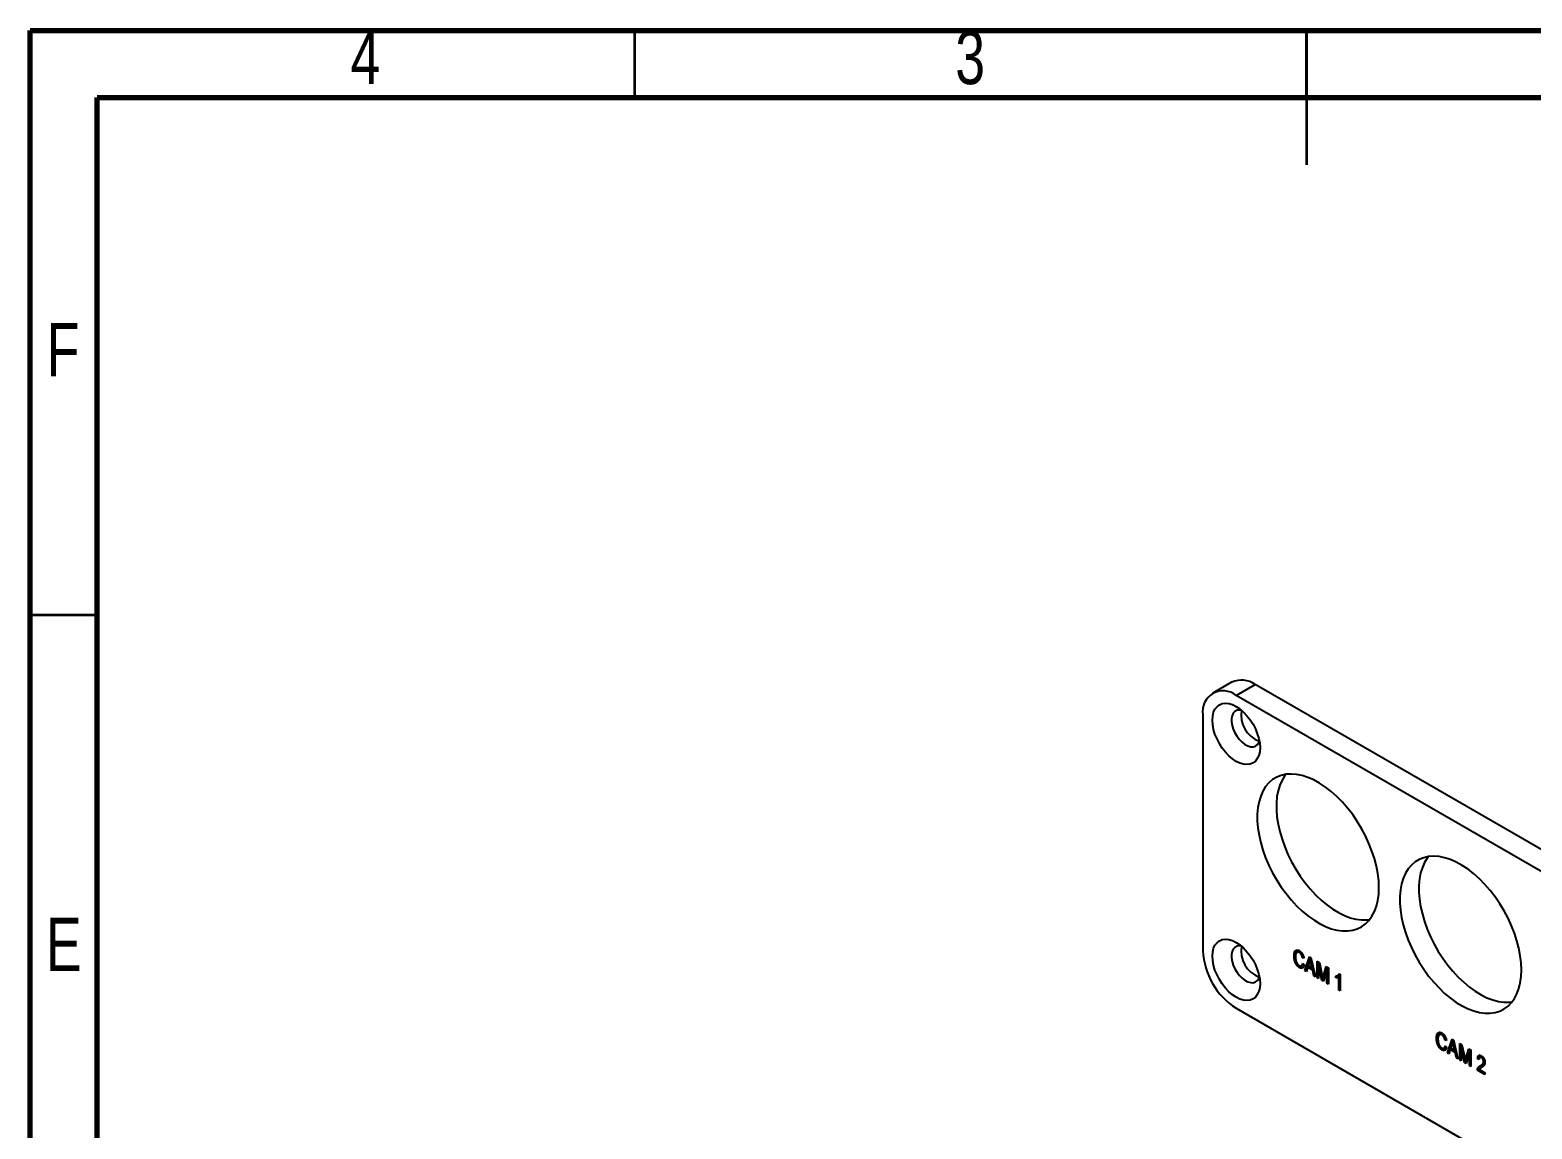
# Model space of a CAD drawing. Header units: millimetres. Extents: x 15 to 205, y 5 to 292.
# Drawn here: x 15 to 126.8, y 210.3 to 292 of the extents above; entities that cross this region are included whole.
import ezdxf

# ---------------------------------------------------------------- set-up
doc = ezdxf.new("R2010")
doc.units = ezdxf.units.MM
doc.styles.add('SLDTEXTSTYLE0', font='TXT', dxfattribs={"width": 0.75})

msp = doc.modelspace()

# ---------------------------------------------------------------- linework, layer by layer
at = {"color": 7, "linetype": 'Continuous', "lineweight": 70}
for p, q in [((15, 5), (15, 292)), ((15, 292), (205, 292)), ((20, 10), (20, 287)), ((20, 287), (200, 287))]:
    msp.add_line(p, q, dxfattribs=at)
at = {"color": 7, "linetype": 'Continuous', "lineweight": 35}
for p, q in [((60, 287), (60, 292)), ((110, 292), (110, 282)), ((110, 287), (110, 292)), ((20, 248.5), (15, 248.5))]:
    msp.add_line(p, q, dxfattribs=at)
at = {"color": 7, "linetype": 'Continuous', "lineweight": 25}
for p, q in [((104.42, 243.5), (103.01, 242.69)), ((104.76, 242.51), (106.17, 243.33)), ((159.49, 212.55), (106.17, 243.33)), ((158.08, 211.73), (104.76, 242.51)), ((102.28, 241.08), (102.28, 223.53)), ((109.13, 223.18), (109.06, 223.14)), ((109.35, 223.45), (109.27, 223.4)), ((109.53, 223.42), (109.46, 223.38)), ((109.61, 222.39), (109.7, 222.44)), ((109.76, 223.03), (109.69, 222.99)), ((109.8, 222.96), (109.69, 222.99)), ((109.7, 222.57), (109.81, 222.48)), ((109.87, 222.05), (110.21, 223.07)), ((109.94, 222.09), (110.26, 223.05)), ((110.21, 222.71), (110.11, 222.41)), ((110.21, 223.07), (110.32, 223.01)), ((110.33, 222.96), (110.26, 222.92)), ((110.32, 223.01), (110.66, 221.59)), ((110.39, 222.67), (110.32, 222.63)), ((110.41, 222.24), (110.32, 222.63)), ((110.48, 222.28), (110.39, 222.67)), ((110.78, 222.75), (110.95, 222.65)), ((110.78, 221.52), (110.78, 222.75)), ((110.85, 221.56), (110.85, 222.7)), ((110.96, 222.57), (110.89, 222.53)), ((111.14, 221.31), (110.89, 222.53)), ((110.89, 222.53), (110.89, 221.46)), ((110.95, 222.65), (111.16, 221.66)), ((111.21, 221.35), (110.96, 222.57)), ((109.52, 222.31), (109.45, 222.27)), ((109.94, 222.09), (109.87, 222.05)), ((109.98, 221.98), (109.87, 222.05)), ((110.01, 222.05), (109.94, 222.09)), ((110.08, 222.29), (109.98, 221.98)), ((110.15, 222.33), (110.08, 222.29)), ((110.45, 222.08), (110.08, 222.29)), ((110.11, 222.41), (110.41, 222.24)), ((110.52, 222.12), (110.15, 222.33)), ((110.48, 222.28), (110.41, 222.24)), ((110.52, 222.12), (110.45, 222.08)), ((110.54, 221.66), (110.45, 222.08)), ((110.61, 221.7), (110.52, 222.12)), ((110.61, 221.7), (110.54, 221.66)), ((110.66, 221.59), (110.54, 221.66)), ((110.63, 221.69), (110.61, 221.7)), ((110.85, 221.56), (110.78, 221.52)), ((110.89, 221.46), (110.78, 221.52)), ((110.89, 221.54), (110.85, 221.56)), ((111.21, 221.35), (111.14, 221.31)), ((111.25, 221.25), (111.14, 221.31)), ((111.16, 221.66), (111.2, 221.45)), ((111.27, 221.5), (111.2, 221.45)), ((111.28, 221.32), (111.21, 221.35)), ((111.25, 221.62), (111.46, 222.35)), ((111.51, 222.11), (111.25, 221.25)), ((111.32, 221.66), (111.25, 221.62)), ((111.32, 221.66), (111.51, 222.32)), ((111.46, 222.35), (111.62, 222.26)), ((111.58, 222.15), (111.51, 222.11)), ((111.51, 221.1), (111.51, 222.11)), ((111.58, 221.14), (111.58, 222.15)), ((111.62, 222.26), (111.62, 221.04)), ((112.17, 221.5), (112.17, 221.64)), ((112.24, 221.54), (112.17, 221.5)), ((112.24, 221.54), (112.24, 221.68)), ((112.3, 221.68), (112.39, 221.73)), ((112.46, 221.6), (112.39, 221.56)), ((112.39, 220.59), (112.39, 221.56)), ((112.43, 221.81), (112.5, 221.77)), ((112.46, 220.63), (112.46, 221.6)), ((112.5, 221.77), (112.5, 220.53)), ((111.58, 221.14), (111.51, 221.1)), ((111.62, 221.04), (111.51, 221.1)), ((111.62, 221.12), (111.58, 221.14)), ((112.46, 220.63), (112.39, 220.59)), ((112.5, 220.53), (112.39, 220.59)), ((112.5, 220.61), (112.46, 220.63)), ((104.76, 219.24), (158.08, 188.46)), ((119.73, 217.05), (119.66, 217.01)), ((119.96, 217.33), (119.87, 217.28)), ((120.14, 217.3), (120.06, 217.26)), ((120.37, 216.91), (120.3, 216.87)), ((120.41, 216.84), (120.3, 216.87)), ((120.48, 215.92), (120.82, 216.95)), ((120.55, 215.96), (120.86, 216.92)), ((120.82, 216.95), (120.92, 216.89)), ((120.94, 216.83), (120.87, 216.79)), ((120.92, 216.89), (121.26, 215.47)), ((120.13, 216.19), (120.06, 216.15)), ((120.21, 216.27), (120.3, 216.32)), ((120.31, 216.45), (120.42, 216.35)), ((120.55, 215.96), (120.48, 215.92)), ((120.59, 215.86), (120.48, 215.92)), ((120.61, 215.93), (120.55, 215.96)), ((120.68, 216.17), (120.59, 215.86)), ((120.75, 216.21), (120.68, 216.17)), ((121.05, 215.95), (120.68, 216.17)), ((120.82, 216.59), (120.72, 216.29)), ((120.72, 216.29), (121.02, 216.12)), ((121.13, 216), (120.75, 216.21)), ((121, 216.55), (120.93, 216.51)), ((121.02, 216.12), (120.93, 216.51)), ((121.09, 216.16), (121, 216.55)), ((121.09, 216.16), (121.02, 216.12)), ((121.13, 216), (121.05, 215.95)), ((121.15, 215.54), (121.05, 215.95)), ((121.22, 215.58), (121.13, 216)), ((121.39, 216.62), (121.56, 216.52)), ((121.39, 215.4), (121.39, 216.62)), ((121.46, 215.44), (121.46, 216.58)), ((121.57, 216.44), (121.5, 216.4)), ((121.75, 215.19), (121.5, 216.4)), ((121.5, 216.4), (121.5, 215.33)), ((121.56, 216.52), (121.76, 215.54)), ((121.82, 215.23), (121.57, 216.44)), ((121.85, 215.5), (122.07, 216.23)), ((122.12, 215.99), (121.86, 215.12)), ((121.92, 215.54), (122.12, 216.2)), ((122.07, 216.23), (122.23, 216.14)), ((122.19, 216.03), (122.12, 215.99)), ((122.12, 214.98), (122.12, 215.99)), ((122.19, 215.02), (122.19, 216.03)), ((122.23, 216.14), (122.23, 214.91)), ((121.22, 215.58), (121.15, 215.54)), ((121.26, 215.47), (121.15, 215.54)), ((121.24, 215.56), (121.22, 215.58)), ((121.46, 215.44), (121.39, 215.4)), ((121.5, 215.33), (121.39, 215.4)), ((121.5, 215.42), (121.46, 215.44)), ((121.82, 215.23), (121.75, 215.19)), ((121.86, 215.12), (121.75, 215.19)), ((121.76, 215.54), (121.81, 215.33)), ((121.88, 215.37), (121.81, 215.33)), ((121.88, 215.19), (121.82, 215.23)), ((121.92, 215.54), (121.85, 215.5)), ((122.19, 215.02), (122.12, 214.98)), ((122.23, 214.91), (122.12, 214.98)), ((122.23, 214.99), (122.19, 215.02)), ((122.78, 214.68), (122.71, 214.63)), ((123.27, 214.31), (122.71, 214.63)), ((122.79, 215.54), (122.72, 215.5)), ((122.83, 215.42), (122.72, 215.5)), ((123.27, 214.39), (122.78, 214.68)), ((122.85, 215.5), (122.79, 215.54)), ((122.86, 214.69), (123.27, 214.45)), ((122.97, 215.64), (122.88, 215.59)), ((123, 215), (122.93, 214.96)), ((123.07, 215.62), (123, 215.58)), ((123.23, 215.31), (123.16, 215.27)), ((123.27, 214.45), (123.27, 214.31))]:
    msp.add_line(p, q, dxfattribs=at)
at = {"color": 7, "linetype": 'Continuous', "lineweight": 25, "flags": 128}
for points in [[(106.53, 238.63), (106.51, 238.33), (106.44, 238.05), (106.33, 237.82), (106.19, 237.63), (106.01, 237.49), (105.8, 237.4), (105.56, 237.37), (105.31, 237.4), (105.04, 237.48), (104.76, 237.61), (104.48, 237.8), (104.21, 238.03), (103.96, 238.3), (103.72, 238.6), (103.51, 238.93), (103.33, 239.28), (103.18, 239.64), (103.08, 239.99), (103.01, 240.34), (102.99, 240.68), (103.01, 240.98), (103.08, 241.26), (103.18, 241.49), (103.33, 241.68), (103.51, 241.82), (103.72, 241.91), (103.96, 241.94), (104.21, 241.91), (104.48, 241.83), (104.76, 241.7), (105.04, 241.51), (105.31, 241.28), (105.56, 241.01), (105.8, 240.71), (106.01, 240.38), (106.19, 240.03), (106.33, 239.67), (106.44, 239.32), (106.51, 238.97), (106.53, 238.63)], [(105.16, 241.41), (105, 241.43), (104.82, 241.41), (104.66, 241.33), (104.54, 241.19), (104.45, 241.01), (104.41, 240.8), (104.41, 240.55), (104.45, 240.28), (104.54, 240), (104.66, 239.73), (104.82, 239.47), (105, 239.23), (105.2, 239.03), (105.41, 238.87), (105.63, 238.76), (105.84, 238.7), (106.03, 238.7), (106.2, 238.75), (106.34, 238.86), (106.44, 239.02), (106.48, 239.12)], [(115.38, 228.22), (115.36, 228.73), (115.3, 229.27), (115.19, 229.82), (115.05, 230.38), (114.86, 230.94), (114.64, 231.51), (114.38, 232.06), (114.09, 232.61), (113.77, 233.14), (113.43, 233.65), (113.05, 234.13), (112.66, 234.58), (112.25, 234.99), (111.83, 235.37), (111.4, 235.7), (110.96, 235.99), (110.53, 236.23), (110.09, 236.42), (109.67, 236.56), (109.25, 236.64), (108.85, 236.67), (108.47, 236.65), (108.11, 236.57), (107.77, 236.43), (107.47, 236.25), (107.19, 236.01), (106.95, 235.73), (106.75, 235.4), (106.59, 235.03), (106.46, 234.62), (106.38, 234.17), (106.33, 233.69), (106.33, 233.19), (106.38, 232.66), (106.46, 232.11), (106.59, 231.56), (106.75, 231), (106.95, 230.43), (107.19, 229.87), (107.47, 229.32), (107.77, 228.78), (108.11, 228.26), (108.47, 227.77), (108.85, 227.3), (109.25, 226.87), (109.67, 226.47), (110.09, 226.12), (110.53, 225.81), (110.96, 225.54), (111.4, 225.33), (111.83, 225.16), (112.25, 225.05), (112.66, 224.99), (113.05, 224.99), (113.43, 225.04), (113.77, 225.15), (114.09, 225.31), (114.38, 225.52), (114.64, 225.78), (114.86, 226.09), (115.05, 226.44), (115.19, 226.83), (115.3, 227.26), (115.36, 227.72), (115.38, 228.22)], [(108.44, 236.64), (108.37, 236.55), (108.17, 236.22), (108, 235.84), (107.88, 235.43), (107.79, 234.99), (107.75, 234.51), (107.75, 234), (107.79, 233.48), (107.88, 232.93), (108, 232.38), (108.17, 231.81), (108.37, 231.25), (108.61, 230.69), (108.88, 230.14), (109.19, 229.6), (109.52, 229.08), (109.88, 228.58), (110.26, 228.12), (110.66, 227.69), (111.08, 227.29), (111.51, 226.93), (111.94, 226.62), (112.38, 226.36), (112.81, 226.14), (113.25, 225.98), (113.67, 225.87), (114.08, 225.81), (114.47, 225.81), (114.68, 225.83)], [(125.99, 222.09), (125.97, 222.61), (125.9, 223.15), (125.8, 223.7), (125.65, 224.26), (125.47, 224.82), (125.25, 225.38), (124.99, 225.94), (124.7, 226.49), (124.38, 227.02), (124.03, 227.52), (123.66, 228), (123.27, 228.45), (122.86, 228.87), (122.44, 229.24), (122.01, 229.58), (121.57, 229.87), (121.13, 230.11), (120.7, 230.3), (120.27, 230.43), (119.86, 230.52), (119.46, 230.55), (119.07, 230.52), (118.71, 230.44), (118.38, 230.31), (118.07, 230.13), (117.8, 229.89), (117.56, 229.61), (117.36, 229.28), (117.19, 228.9), (117.07, 228.49), (116.98, 228.05), (116.94, 227.57), (116.94, 227.06), (116.98, 226.54), (117.07, 225.99), (117.19, 225.44), (117.36, 224.87), (117.56, 224.31), (117.8, 223.75), (118.07, 223.2), (118.38, 222.66), (118.71, 222.14), (119.07, 221.64), (119.46, 221.18), (119.86, 220.75), (120.27, 220.35), (120.7, 219.99), (121.13, 219.68), (121.57, 219.42), (122.01, 219.2), (122.44, 219.04), (122.86, 218.93), (123.27, 218.87), (123.66, 218.87), (124.03, 218.92), (124.38, 219.03), (124.7, 219.19), (124.99, 219.4), (125.25, 219.66), (125.47, 219.96), (125.65, 220.32), (125.8, 220.71), (125.9, 221.14), (125.97, 221.6), (125.99, 222.09)], [(119.05, 230.52), (118.97, 230.42), (118.77, 230.09), (118.61, 229.72), (118.48, 229.31), (118.4, 228.86), (118.36, 228.38), (118.36, 227.88), (118.4, 227.35), (118.48, 226.81), (118.61, 226.25), (118.77, 225.69), (118.97, 225.12), (119.21, 224.56), (119.49, 224.01), (119.79, 223.47), (120.13, 222.96), (120.49, 222.46), (120.87, 222), (121.27, 221.56), (121.69, 221.17), (122.11, 220.81), (122.55, 220.5), (122.99, 220.23), (123.42, 220.02), (123.85, 219.86), (124.27, 219.74), (124.68, 219.69), (125.07, 219.69), (125.29, 219.71)], [(106.53, 221.08), (106.51, 220.77), (106.44, 220.5), (106.33, 220.26), (106.19, 220.07), (106.01, 219.93), (105.8, 219.85), (105.56, 219.82), (105.31, 219.84), (105.04, 219.92), (104.76, 220.06), (104.48, 220.24), (104.21, 220.47), (103.96, 220.74), (103.72, 221.05), (103.51, 221.38), (103.33, 221.73), (103.18, 222.08), (103.08, 222.44), (103.01, 222.79), (102.99, 223.12), (103.01, 223.43), (103.08, 223.7), (103.18, 223.94), (103.33, 224.12), (103.51, 224.26), (103.72, 224.35), (103.96, 224.38), (104.21, 224.36), (104.48, 224.28), (104.76, 224.14), (105.04, 223.96), (105.31, 223.73), (105.56, 223.45), (105.8, 223.15), (106.01, 222.82), (106.19, 222.47), (106.33, 222.12), (106.44, 221.76), (106.51, 221.41), (106.53, 221.08)], [(105.16, 223.86), (105, 223.88), (104.82, 223.85), (104.66, 223.77), (104.54, 223.64), (104.45, 223.46), (104.41, 223.24), (104.41, 222.99), (104.45, 222.73), (104.54, 222.45), (104.66, 222.17), (104.82, 221.91), (105, 221.68), (105.2, 221.48), (105.41, 221.32), (105.63, 221.2), (105.84, 221.15), (106.03, 221.14), (106.2, 221.2), (106.34, 221.31), (106.44, 221.46), (106.48, 221.57)]]:
    msp.add_lwpolyline(points, dxfattribs=at)
at = {"color": 7, "linetype": 'Continuous', "lineweight": 25}
for centre, radius, start, end in [((105.15, 241.89), 1.77, 54.5327, 114.1567), ((103.79, 241.33), 1.53, 50.7967, 189.2141), ((107.18, 241.05), 2.06, 169.9255, 250.0663), ((107.18, 223.5), 2.06, 169.9255, 250.0663), ((107.66, 223.77), 5.38, 182.6055, 237.3945)]:
    msp.add_arc(centre, radius, start, end, dxfattribs=at)
for points, knots in [([(109.06, 223.14), (109.06, 223.15), (109.06, 223.18), (109.06, 223.23), (109.06, 223.27), (109.07, 223.31), (109.08, 223.35), (109.09, 223.38), (109.1, 223.42), (109.11, 223.44), (109.12, 223.47), (109.14, 223.49), (109.16, 223.51), (109.17, 223.53), (109.19, 223.54), (109.21, 223.56), (109.23, 223.56), (109.26, 223.57), (109.28, 223.57), (109.3, 223.57), (109.33, 223.57), (109.35, 223.57), (109.38, 223.56), (109.41, 223.55), (109.43, 223.54), (109.45, 223.53), (109.46, 223.52)], [0, 0, 0, 0, 0.056459, 0.110733, 0.162901, 0.213426, 0.26207, 0.309027, 0.354373, 0.398738, 0.441578, 0.483058, 0.523312, 0.562426, 0.600616, 0.63791, 0.674924, 0.711646, 0.748122, 0.783826, 0.819463, 0.854983, 0.890593, 0.926496, 0.962921, 1, 1, 1, 1]), ([(109.13, 223.18), (109.13, 223.25), (109.14, 223.41), (109.2, 223.56), (109.27, 223.58), (109.28, 223.58)], [0, 0, 0, 0, 0.455281, 0.908652, 1, 1, 1, 1]), ([(109.45, 222.27), (109.44, 222.28), (109.42, 222.29), (109.4, 222.31), (109.37, 222.33), (109.34, 222.35), (109.32, 222.37), (109.29, 222.4), (109.27, 222.43), (109.25, 222.46), (109.23, 222.49), (109.21, 222.52), (109.19, 222.55), (109.17, 222.59), (109.15, 222.63), (109.14, 222.67), (109.12, 222.71), (109.11, 222.75), (109.1, 222.8), (109.09, 222.84), (109.08, 222.89), (109.07, 222.94), (109.06, 222.99), (109.06, 223.04), (109.06, 223.09), (109.06, 223.12), (109.06, 223.14)], [0, 0, 0, 0, 0.038379, 0.075232, 0.111264, 0.146428, 0.18086, 0.214602, 0.248288, 0.282015, 0.316035, 0.350968, 0.38689, 0.424248, 0.463371, 0.504203, 0.546718, 0.591541, 0.637796, 0.68535, 0.733993, 0.783781, 0.835444, 0.888464, 0.943291, 1, 1, 1, 1]), ([(109.52, 222.31), (109.51, 222.32), (109.49, 222.33), (109.47, 222.35), (109.44, 222.37), (109.41, 222.39), (109.39, 222.42), (109.36, 222.44), (109.34, 222.47), (109.32, 222.5), (109.3, 222.53), (109.28, 222.56), (109.26, 222.59), (109.24, 222.63), (109.23, 222.67), (109.21, 222.71), (109.2, 222.75), (109.18, 222.79), (109.17, 222.84), (109.16, 222.89), (109.15, 222.93), (109.14, 222.98), (109.14, 223.03), (109.13, 223.08), (109.13, 223.13), (109.13, 223.16), (109.13, 223.18)], [0, 0, 0, 0, 0.038379, 0.075232, 0.111264, 0.146428, 0.18086, 0.214602, 0.248288, 0.282015, 0.316035, 0.350968, 0.38689, 0.424248, 0.463371, 0.504203, 0.546718, 0.591541, 0.637796, 0.68535, 0.733993, 0.783781, 0.835444, 0.888464, 0.943291, 1, 1, 1, 1]), ([(109.46, 223.38), (109.44, 223.39), (109.42, 223.4), (109.38, 223.42), (109.34, 223.42), (109.31, 223.42), (109.29, 223.41), (109.28, 223.41), (109.26, 223.4), (109.25, 223.39), (109.24, 223.37), (109.23, 223.36), (109.22, 223.34), (109.21, 223.32), (109.2, 223.3), (109.19, 223.27), (109.18, 223.24), (109.18, 223.22), (109.17, 223.18), (109.17, 223.15), (109.17, 223.11), (109.17, 223.09), (109.17, 223.07)], [0, 0, 0, 0, 0.0738595, 0.1441256, 0.2122889, 0.2798376, 0.3138511, 0.3489089, 0.3842001, 0.4207362, 0.459004, 0.4984771, 0.5393842, 0.5823617, 0.6270819, 0.6733453, 0.7220173, 0.7727906, 0.8258111, 0.8812416, 0.9395209, 1, 1, 1, 1]), ([(109.17, 223.07), (109.17, 223.05), (109.17, 223.01), (109.17, 222.95), (109.18, 222.9), (109.19, 222.85), (109.2, 222.8), (109.21, 222.75), (109.23, 222.7), (109.24, 222.66), (109.26, 222.62), (109.29, 222.58), (109.31, 222.54), (109.33, 222.51), (109.36, 222.48), (109.39, 222.46), (109.42, 222.43), (109.44, 222.42), (109.45, 222.42)], [0, 0, 0, 0, 0.089819, 0.174211, 0.253473, 0.327581, 0.396753, 0.461867, 0.523272, 0.581809, 0.637433, 0.690872, 0.742291, 0.79266, 0.842917, 0.893696, 0.945669, 1, 1, 1, 1]), ([(109.53, 223.42), (109.48, 223.44), (109.41, 223.48), (109.36, 223.45), (109.35, 223.44)], [0, 0, 0, 0, 0.70669, 1, 1, 1, 1]), ([(109.45, 222.42), (109.46, 222.41), (109.47, 222.4), (109.49, 222.39), (109.52, 222.39), (109.54, 222.38), (109.56, 222.38), (109.58, 222.38), (109.6, 222.39), (109.61, 222.4), (109.63, 222.41), (109.64, 222.42), (109.66, 222.44), (109.67, 222.46), (109.68, 222.48), (109.69, 222.51), (109.7, 222.54), (109.7, 222.56), (109.7, 222.57)], [0, 0, 0, 0, 0.058003, 0.114301, 0.169873, 0.224842, 0.27981, 0.334841, 0.390971, 0.449162, 0.50836, 0.569529, 0.633225, 0.699446, 0.768694, 0.841816, 0.918985, 1, 1, 1, 1]), ([(109.81, 222.48), (109.81, 222.46), (109.81, 222.43), (109.79, 222.39), (109.78, 222.35), (109.76, 222.32), (109.75, 222.3), (109.73, 222.27), (109.71, 222.25), (109.68, 222.24), (109.66, 222.23), (109.63, 222.22), (109.61, 222.22), (109.58, 222.22), (109.55, 222.23), (109.52, 222.24), (109.49, 222.25), (109.46, 222.26), (109.45, 222.27)], [0, 0, 0, 0, 0.080576, 0.15709, 0.229563, 0.298552, 0.364402, 0.427508, 0.488017, 0.547025, 0.604258, 0.660301, 0.715495, 0.770835, 0.82617, 0.882397, 0.940468, 1, 1, 1, 1]), ([(109.46, 223.52), (109.47, 223.52), (109.49, 223.5), (109.52, 223.48), (109.55, 223.46), (109.58, 223.43), (109.6, 223.4), (109.63, 223.37), (109.65, 223.34), (109.68, 223.31), (109.7, 223.27), (109.72, 223.23), (109.74, 223.19), (109.75, 223.15), (109.77, 223.1), (109.78, 223.06), (109.79, 223.01), (109.8, 222.98), (109.8, 222.96)], [0, 0, 0, 0, 0.0605769, 0.1189936, 0.176689, 0.2330336, 0.289727, 0.346194, 0.4035309, 0.46225, 0.5222257, 0.5833459, 0.6461273, 0.7108928, 0.778382, 0.8489812, 0.9225726, 1, 1, 1, 1]), ([(109.69, 222.99), (109.69, 223), (109.68, 223.03), (109.67, 223.06), (109.67, 223.09), (109.66, 223.12), (109.64, 223.15), (109.63, 223.18), (109.62, 223.21), (109.6, 223.23), (109.59, 223.26), (109.57, 223.28), (109.56, 223.3), (109.54, 223.32), (109.52, 223.34), (109.5, 223.35), (109.48, 223.37), (109.47, 223.38), (109.46, 223.38)], [0, 0, 0, 0, 0.079677, 0.155394, 0.227356, 0.295804, 0.361322, 0.423963, 0.484099, 0.542574, 0.598999, 0.654809, 0.710609, 0.765871, 0.822268, 0.87916, 0.93886, 1, 1, 1, 1]), ([(109.76, 223.03), (109.76, 223.04), (109.75, 223.07), (109.75, 223.1), (109.74, 223.13), (109.73, 223.16), (109.71, 223.19), (109.7, 223.22), (109.69, 223.25), (109.67, 223.27), (109.66, 223.3), (109.64, 223.32), (109.63, 223.34), (109.61, 223.36), (109.59, 223.38), (109.57, 223.39), (109.55, 223.41), (109.54, 223.42), (109.53, 223.42)], [0, 0, 0, 0, 0.079677, 0.155394, 0.227356, 0.295804, 0.361322, 0.423963, 0.484099, 0.542574, 0.598999, 0.654809, 0.710609, 0.765871, 0.822268, 0.87916, 0.93886, 1, 1, 1, 1]), ([(109.68, 222.45), (109.69, 222.45), (109.73, 222.46), (109.74, 222.5), (109.74, 222.54)], [0, 0, 0, 0, 0.300989, 1, 1, 1, 1]), ([(110.26, 222.92), (110.26, 222.9), (110.25, 222.86), (110.24, 222.81), (110.23, 222.76), (110.22, 222.73), (110.21, 222.71)], [0, 0, 0, 0, 0.248875, 0.49742, 0.747941, 1, 1, 1, 1]), ([(110.32, 222.63), (110.32, 222.64), (110.31, 222.67), (110.3, 222.71), (110.3, 222.75), (110.29, 222.79), (110.28, 222.82), (110.27, 222.86), (110.27, 222.89), (110.26, 222.91), (110.26, 222.92)], [0, 0, 0, 0, 0.151074, 0.29495, 0.430719, 0.55996, 0.681357, 0.794418, 0.901243, 1, 1, 1, 1]), ([(109.76, 222.29), (109.75, 222.29), (109.73, 222.26), (109.64, 222.26), (109.56, 222.29), (109.52, 222.31)], [0, 0, 0, 0, 0.065077, 0.532316, 1, 1, 1, 1]), ([(111.2, 221.45), (111.2, 221.46), (111.2, 221.47), (111.21, 221.49), (111.21, 221.51), (111.22, 221.53), (111.23, 221.55), (111.23, 221.57), (111.24, 221.6), (111.24, 221.61), (111.25, 221.62)], [0, 0, 0, 0, 0.090712, 0.190611, 0.302053, 0.422037, 0.551217, 0.690772, 0.840366, 1, 1, 1, 1]), ([(111.27, 221.5), (111.27, 221.5), (111.27, 221.51), (111.28, 221.53), (111.28, 221.55), (111.29, 221.57), (111.3, 221.59), (111.3, 221.61), (111.31, 221.64), (111.32, 221.66), (111.32, 221.66)], [0, 0, 0, 0, 0.090712, 0.190611, 0.302053, 0.422037, 0.551217, 0.690772, 0.840366, 1, 1, 1, 1]), ([(112.17, 221.64), (112.19, 221.64), (112.21, 221.65), (112.26, 221.66), (112.3, 221.67), (112.33, 221.69), (112.36, 221.72), (112.39, 221.75), (112.41, 221.78), (112.42, 221.8), (112.43, 221.81)], [0, 0, 0, 0, 0.135284, 0.26941, 0.402801, 0.536191, 0.665211, 0.785343, 0.896318, 1, 1, 1, 1]), ([(112.39, 221.56), (112.38, 221.56), (112.37, 221.55), (112.35, 221.53), (112.32, 221.52), (112.29, 221.51), (112.26, 221.5), (112.23, 221.5), (112.2, 221.5), (112.18, 221.5), (112.17, 221.5)], [0, 0, 0, 0, 0.111569, 0.231228, 0.361627, 0.501035, 0.640157, 0.769329, 0.889276, 1, 1, 1, 1]), ([(112.35, 221.55), (112.34, 221.55), (112.32, 221.54), (112.3, 221.54), (112.27, 221.54), (112.25, 221.54), (112.24, 221.54)], [0.5599986, 0.5599986, 0.5599986, 0.5599986, 0.6401569, 0.7693287, 0.889276, 1, 1, 1, 1]), ([(112.38, 221.73), (112.39, 221.73), (112.42, 221.74), (112.44, 221.77), (112.45, 221.79)], [0, 0, 0, 0, 0.305277, 1, 1, 1, 1]), ([(119.66, 217.01), (119.66, 217.03), (119.66, 217.06), (119.67, 217.11), (119.67, 217.15), (119.68, 217.19), (119.68, 217.23), (119.69, 217.26), (119.7, 217.29), (119.72, 217.32), (119.73, 217.35), (119.75, 217.37), (119.76, 217.39), (119.78, 217.41), (119.8, 217.42), (119.82, 217.43), (119.84, 217.44), (119.86, 217.45), (119.89, 217.45), (119.91, 217.45), (119.94, 217.45), (119.96, 217.44), (119.99, 217.44), (120.01, 217.43), (120.04, 217.41), (120.06, 217.4), (120.07, 217.4)], [0, 0, 0, 0, 0.056459, 0.110733, 0.162901, 0.213426, 0.26207, 0.309027, 0.354373, 0.398738, 0.441578, 0.483058, 0.523312, 0.562426, 0.600616, 0.63791, 0.674924, 0.711646, 0.748122, 0.783826, 0.819463, 0.854983, 0.890593, 0.926496, 0.962921, 1, 1, 1, 1]), ([(120.06, 216.15), (120.05, 216.15), (120.03, 216.16), (120, 216.18), (119.98, 216.21), (119.95, 216.23), (119.92, 216.25), (119.9, 216.28), (119.88, 216.3), (119.86, 216.33), (119.83, 216.36), (119.82, 216.4), (119.8, 216.43), (119.78, 216.47), (119.76, 216.5), (119.75, 216.54), (119.73, 216.59), (119.72, 216.63), (119.7, 216.68), (119.69, 216.72), (119.68, 216.77), (119.68, 216.82), (119.67, 216.86), (119.67, 216.91), (119.66, 216.96), (119.66, 217), (119.66, 217.01)], [0, 0, 0, 0, 0.038379, 0.075232, 0.111264, 0.146428, 0.18086, 0.214602, 0.248288, 0.282015, 0.316035, 0.350968, 0.38689, 0.424248, 0.463371, 0.504203, 0.546718, 0.591541, 0.637796, 0.68535, 0.733993, 0.783781, 0.835444, 0.888464, 0.943291, 1, 1, 1, 1]), ([(119.73, 217.05), (119.74, 217.13), (119.75, 217.29), (119.8, 217.43), (119.87, 217.45), (119.88, 217.46)], [0, 0, 0, 0, 0.45528, 0.90865, 1, 1, 1, 1]), ([(120.13, 216.19), (120.12, 216.19), (120.1, 216.21), (120.07, 216.23), (120.05, 216.25), (120.02, 216.27), (119.99, 216.29), (119.97, 216.32), (119.95, 216.34), (119.93, 216.37), (119.91, 216.4), (119.89, 216.44), (119.87, 216.47), (119.85, 216.51), (119.83, 216.54), (119.82, 216.58), (119.8, 216.63), (119.79, 216.67), (119.78, 216.72), (119.76, 216.76), (119.76, 216.81), (119.75, 216.86), (119.74, 216.9), (119.74, 216.95), (119.74, 217), (119.73, 217.04), (119.73, 217.05)], [0, 0, 0, 0, 0.038379, 0.075232, 0.111264, 0.146428, 0.18086, 0.214602, 0.248288, 0.282015, 0.316035, 0.350968, 0.38689, 0.424248, 0.463371, 0.504203, 0.546718, 0.591541, 0.637796, 0.68535, 0.733993, 0.783781, 0.835444, 0.888464, 0.943291, 1, 1, 1, 1]), ([(120.06, 217.26), (120.05, 217.27), (120.02, 217.28), (119.98, 217.29), (119.95, 217.3), (119.92, 217.3), (119.9, 217.29), (119.88, 217.28), (119.87, 217.27), (119.86, 217.26), (119.84, 217.25), (119.83, 217.23), (119.82, 217.22), (119.81, 217.2), (119.8, 217.17), (119.8, 217.15), (119.79, 217.12), (119.78, 217.09), (119.78, 217.06), (119.78, 217.03), (119.77, 216.99), (119.77, 216.96), (119.77, 216.95)], [0, 0, 0, 0, 0.073859, 0.144126, 0.212289, 0.279838, 0.313851, 0.348909, 0.3842, 0.420736, 0.459004, 0.498477, 0.539384, 0.582362, 0.627082, 0.673345, 0.722017, 0.772791, 0.825811, 0.881242, 0.939521, 1, 1, 1, 1]), ([(119.77, 216.95), (119.77, 216.93), (119.77, 216.89), (119.78, 216.83), (119.78, 216.78), (119.79, 216.72), (119.8, 216.67), (119.82, 216.62), (119.83, 216.58), (119.85, 216.53), (119.87, 216.49), (119.89, 216.46), (119.92, 216.42), (119.94, 216.39), (119.97, 216.36), (120, 216.33), (120.03, 216.31), (120.05, 216.3), (120.06, 216.29)], [0, 0, 0, 0, 0.089819, 0.174211, 0.253473, 0.327581, 0.396753, 0.461867, 0.523272, 0.581809, 0.637433, 0.690872, 0.742291, 0.79266, 0.842917, 0.893696, 0.945669, 1, 1, 1, 1]), ([(120.14, 217.3), (120.09, 217.32), (120.02, 217.35), (119.97, 217.33), (119.95, 217.32)], [0, 0, 0, 0, 0.70669, 1, 1, 1, 1]), ([(120.3, 216.87), (120.3, 216.88), (120.29, 216.9), (120.28, 216.94), (120.27, 216.97), (120.26, 217), (120.25, 217.03), (120.24, 217.06), (120.22, 217.09), (120.21, 217.11), (120.2, 217.13), (120.18, 217.16), (120.16, 217.18), (120.14, 217.2), (120.13, 217.21), (120.11, 217.23), (120.09, 217.25), (120.07, 217.25), (120.06, 217.26)], [0, 0, 0, 0, 0.079677, 0.155394, 0.227356, 0.295804, 0.361322, 0.423963, 0.484099, 0.542574, 0.598999, 0.654809, 0.710609, 0.765871, 0.822268, 0.87916, 0.93886, 1, 1, 1, 1]), ([(120.07, 217.4), (120.08, 217.39), (120.1, 217.38), (120.13, 217.36), (120.16, 217.33), (120.18, 217.31), (120.21, 217.28), (120.24, 217.25), (120.26, 217.22), (120.28, 217.18), (120.3, 217.15), (120.32, 217.11), (120.34, 217.07), (120.36, 217.02), (120.37, 216.98), (120.39, 216.93), (120.4, 216.89), (120.4, 216.85), (120.41, 216.84)], [0, 0, 0, 0, 0.0605769, 0.1189936, 0.176689, 0.2330336, 0.289727, 0.346194, 0.4035309, 0.46225, 0.5222257, 0.5833459, 0.6461273, 0.7108928, 0.778382, 0.8489812, 0.9225726, 1, 1, 1, 1]), ([(120.37, 216.91), (120.37, 216.92), (120.36, 216.94), (120.35, 216.98), (120.34, 217.01), (120.33, 217.04), (120.32, 217.07), (120.31, 217.1), (120.3, 217.13), (120.28, 217.15), (120.27, 217.17), (120.25, 217.2), (120.23, 217.22), (120.22, 217.24), (120.2, 217.25), (120.18, 217.27), (120.16, 217.29), (120.14, 217.29), (120.14, 217.3)], [0, 0, 0, 0, 0.079677, 0.155394, 0.227356, 0.295804, 0.361322, 0.423963, 0.484099, 0.542574, 0.598999, 0.654809, 0.710609, 0.765871, 0.822268, 0.87916, 0.93886, 1, 1, 1, 1]), ([(120.06, 216.29), (120.06, 216.29), (120.08, 216.28), (120.1, 216.27), (120.12, 216.26), (120.14, 216.26), (120.16, 216.26), (120.18, 216.26), (120.2, 216.27), (120.22, 216.27), (120.24, 216.28), (120.25, 216.3), (120.27, 216.31), (120.28, 216.33), (120.29, 216.36), (120.3, 216.38), (120.31, 216.41), (120.31, 216.44), (120.31, 216.45)], [0, 0, 0, 0, 0.058003, 0.114301, 0.169873, 0.224842, 0.27981, 0.334841, 0.390971, 0.449162, 0.50836, 0.569529, 0.633225, 0.699446, 0.768694, 0.841816, 0.918985, 1, 1, 1, 1]), ([(120.42, 216.35), (120.42, 216.34), (120.41, 216.31), (120.4, 216.27), (120.39, 216.23), (120.37, 216.2), (120.35, 216.17), (120.33, 216.15), (120.31, 216.13), (120.29, 216.12), (120.27, 216.11), (120.24, 216.1), (120.21, 216.1), (120.18, 216.1), (120.16, 216.11), (120.12, 216.12), (120.09, 216.13), (120.07, 216.14), (120.06, 216.15)], [0, 0, 0, 0, 0.080576, 0.15709, 0.229563, 0.298552, 0.364402, 0.427508, 0.488017, 0.547025, 0.604258, 0.660301, 0.715495, 0.770835, 0.82617, 0.882397, 0.940468, 1, 1, 1, 1]), ([(120.36, 216.17), (120.36, 216.16), (120.34, 216.13), (120.25, 216.13), (120.17, 216.17), (120.13, 216.19)], [0, 0, 0, 0, 0.0650778, 0.5323233, 1, 1, 1, 1]), ([(120.29, 216.32), (120.3, 216.33), (120.34, 216.34), (120.34, 216.38), (120.35, 216.41)], [0, 0, 0, 0, 0.30099, 1, 1, 1, 1]), ([(120.87, 216.79), (120.87, 216.78), (120.86, 216.74), (120.85, 216.69), (120.84, 216.64), (120.83, 216.61), (120.82, 216.59)], [0, 0, 0, 0, 0.248875, 0.49742, 0.747941, 1, 1, 1, 1]), ([(120.93, 216.51), (120.93, 216.52), (120.92, 216.55), (120.91, 216.59), (120.9, 216.63), (120.89, 216.67), (120.89, 216.7), (120.88, 216.73), (120.87, 216.76), (120.87, 216.78), (120.87, 216.79)], [0, 0, 0, 0, 0.151074, 0.29495, 0.430719, 0.55996, 0.681357, 0.794418, 0.901243, 1, 1, 1, 1]), ([(122.72, 215.5), (122.72, 215.52), (122.73, 215.54), (122.73, 215.58), (122.74, 215.61), (122.75, 215.65), (122.76, 215.67), (122.77, 215.69), (122.79, 215.71), (122.81, 215.73), (122.83, 215.74), (122.85, 215.74), (122.87, 215.75), (122.89, 215.75), (122.92, 215.74), (122.95, 215.73), (122.97, 215.72), (122.99, 215.71), (123, 215.7)], [0, 0, 0, 0, 0.08101, 0.157162, 0.229319, 0.2972, 0.36195, 0.423721, 0.483122, 0.540982, 0.597661, 0.653181, 0.707852, 0.763548, 0.819537, 0.87764, 0.937454, 1, 1, 1, 1]), ([(122.79, 215.54), (122.8, 215.59), (122.81, 215.68), (122.85, 215.76), (122.89, 215.77), (122.89, 215.77)], [0, 0, 0, 0, 0.5010205, 0.9989484, 1, 1, 1, 1]), ([(121.81, 215.33), (121.81, 215.34), (121.81, 215.35), (121.81, 215.36), (121.82, 215.38), (121.83, 215.4), (121.83, 215.43), (121.84, 215.45), (121.85, 215.47), (121.85, 215.49), (121.85, 215.5)], [0, 0, 0, 0, 0.090712, 0.190611, 0.302053, 0.422037, 0.551217, 0.690772, 0.840366, 1, 1, 1, 1]), ([(121.88, 215.37), (121.88, 215.38), (121.88, 215.39), (121.89, 215.41), (121.89, 215.42), (121.9, 215.44), (121.9, 215.47), (121.91, 215.49), (121.92, 215.51), (121.92, 215.53), (121.92, 215.54)], [0, 0, 0, 0, 0.090712, 0.190611, 0.302053, 0.422037, 0.551217, 0.690772, 0.840366, 1, 1, 1, 1]), ([(122.71, 214.63), (122.71, 214.64), (122.71, 214.66), (122.71, 214.68), (122.71, 214.7), (122.72, 214.72), (122.72, 214.74), (122.73, 214.76), (122.74, 214.79), (122.75, 214.81), (122.77, 214.83), (122.78, 214.85), (122.8, 214.87), (122.82, 214.89), (122.84, 214.91), (122.87, 214.93), (122.9, 214.95), (122.92, 214.96), (122.93, 214.96)], [0, 0, 0, 0, 0.042012, 0.085117, 0.130084, 0.176966, 0.226145, 0.27723, 0.330801, 0.38655, 0.445857, 0.509982, 0.578857, 0.653261, 0.731918, 0.816011, 0.905246, 1, 1, 1, 1]), ([(122.78, 214.68), (122.78, 214.68), (122.78, 214.7), (122.78, 214.72), (122.78, 214.74), (122.79, 214.76), (122.8, 214.78), (122.8, 214.81), (122.81, 214.83), (122.82, 214.85), (122.84, 214.87), (122.85, 214.89), (122.87, 214.91), (122.89, 214.93), (122.91, 214.95), (122.94, 214.97), (122.97, 214.99), (122.99, 215), (123, 215)], [0, 0, 0, 0, 0.042012, 0.085117, 0.130084, 0.176966, 0.226145, 0.27723, 0.330801, 0.38655, 0.445857, 0.509982, 0.578857, 0.653261, 0.731918, 0.816011, 0.905246, 1, 1, 1, 1]), ([(123, 215.58), (122.99, 215.58), (122.98, 215.59), (122.97, 215.6), (122.95, 215.6), (122.93, 215.6), (122.92, 215.6), (122.9, 215.6), (122.89, 215.59), (122.88, 215.58), (122.87, 215.57), (122.86, 215.56), (122.85, 215.54), (122.84, 215.52), (122.84, 215.5), (122.83, 215.48), (122.83, 215.45), (122.83, 215.43), (122.83, 215.42)], [0, 0, 0, 0, 0.058049, 0.113315, 0.167562, 0.221142, 0.275517, 0.329522, 0.385758, 0.443893, 0.503677, 0.564645, 0.628005, 0.695019, 0.764665, 0.83877, 0.91714, 1, 1, 1, 1]), ([(123.02, 214.83), (123.02, 214.83), (123, 214.82), (122.98, 214.81), (122.96, 214.79), (122.95, 214.78), (122.93, 214.77), (122.92, 214.76), (122.91, 214.75), (122.9, 214.74), (122.88, 214.72), (122.87, 214.7), (122.86, 214.69)], [0, 0, 0, 0, 0.12275, 0.234584, 0.336061, 0.42658, 0.506809, 0.575546, 0.634577, 0.682157, 0.846189, 1, 1, 1, 1]), ([(122.93, 214.96), (122.94, 214.97), (122.96, 214.98), (122.99, 215.01), (123.02, 215.03), (123.05, 215.05), (123.07, 215.07), (123.09, 215.08), (123.1, 215.1), (123.12, 215.13), (123.14, 215.16), (123.15, 215.19), (123.16, 215.23), (123.16, 215.26), (123.16, 215.27)], [0, 0, 0, 0, 0.10938, 0.210603, 0.304015, 0.389049, 0.466366, 0.53603, 0.597986, 0.652147, 0.749352, 0.838827, 0.921744, 1, 1, 1, 1]), ([(123.07, 215.62), (123.05, 215.63), (123.01, 215.65), (122.98, 215.64), (122.96, 215.63), (122.96, 215.63)], [0, 0, 0, 0, 0.476484, 0.952619, 1, 1, 1, 1]), ([(123, 215.7), (123.01, 215.7), (123.04, 215.68), (123.07, 215.66), (123.09, 215.64), (123.12, 215.61), (123.14, 215.58), (123.17, 215.55), (123.19, 215.52), (123.21, 215.48), (123.22, 215.45), (123.23, 215.41), (123.25, 215.38), (123.26, 215.34), (123.26, 215.31), (123.27, 215.27), (123.27, 215.24), (123.27, 215.22), (123.27, 215.21)], [0, 0, 0, 0, 0.071329, 0.138888, 0.203488, 0.265389, 0.326147, 0.38585, 0.446421, 0.508506, 0.570717, 0.631986, 0.692943, 0.753165, 0.813397, 0.874732, 0.936834, 1, 1, 1, 1]), ([(123.16, 215.27), (123.16, 215.28), (123.16, 215.29), (123.16, 215.32), (123.16, 215.34), (123.15, 215.36), (123.14, 215.39), (123.14, 215.41), (123.13, 215.43), (123.12, 215.45), (123.1, 215.47), (123.09, 215.49), (123.08, 215.51), (123.06, 215.53), (123.05, 215.54), (123.03, 215.56), (123.02, 215.57), (123.01, 215.58), (123, 215.58)], [0, 0, 0, 0, 0.07278, 0.142148, 0.209183, 0.274292, 0.337769, 0.400757, 0.462801, 0.525595, 0.58754, 0.647529, 0.706323, 0.7637, 0.821374, 0.879619, 0.93891, 1, 1, 1, 1]), ([(123, 215), (123.01, 215.01), (123.03, 215.03), (123.06, 215.05), (123.09, 215.07), (123.12, 215.09), (123.14, 215.11), (123.16, 215.13), (123.17, 215.14), (123.19, 215.17), (123.21, 215.2), (123.22, 215.23), (123.23, 215.27), (123.23, 215.3), (123.23, 215.31)], [0, 0, 0, 0, 0.10938, 0.210603, 0.304015, 0.389049, 0.466366, 0.53603, 0.597986, 0.652147, 0.749352, 0.838827, 0.921744, 1, 1, 1, 1]), ([(123.27, 215.21), (123.27, 215.2), (123.27, 215.18), (123.27, 215.15), (123.27, 215.12), (123.26, 215.1), (123.25, 215.07), (123.24, 215.05), (123.23, 215.03), (123.22, 215.01), (123.21, 214.99), (123.19, 214.97), (123.17, 214.95), (123.14, 214.93), (123.12, 214.9), (123.09, 214.88), (123.06, 214.86), (123.04, 214.84), (123.02, 214.83)], [0, 0, 0, 0, 0.0487835, 0.0969314, 0.1450915, 0.1933978, 0.2422569, 0.2911229, 0.3408352, 0.3915951, 0.4457719, 0.5061126, 0.5725065, 0.6449506, 0.7242299, 0.8096884, 0.9016917, 1, 1, 1, 1]), ([(123.23, 215.31), (123.23, 215.32), (123.23, 215.34), (123.23, 215.36), (123.23, 215.38), (123.22, 215.4), (123.22, 215.43), (123.21, 215.45), (123.2, 215.47), (123.19, 215.49), (123.17, 215.51), (123.16, 215.53), (123.15, 215.55), (123.13, 215.57), (123.12, 215.58), (123.1, 215.6), (123.09, 215.61), (123.08, 215.62), (123.07, 215.62)], [0, 0, 0, 0, 0.07278, 0.142148, 0.209183, 0.274292, 0.337769, 0.400757, 0.462801, 0.525595, 0.58754, 0.647529, 0.706323, 0.7637, 0.821374, 0.879619, 0.93891, 1, 1, 1, 1])]:
    msp.add_open_spline(points, degree=3, knots=knots, dxfattribs=at)

# ---------------------------------------------------------------- texts
at = {"color": 7, "linetype": 'Continuous', "lineweight": 0, "char_height": 3.97, "attachment_point": 2, "style": 'SLDTEXTSTYLE0'}
for s, insert in [('4', (39.96, 291.97)), ('3', (84.96, 291.97)), ('F', (17.46, 270.22)), ('E', (17.51, 225.97))]:
    msp.add_mtext(s, dxfattribs=dict(at, insert=insert))

doc.saveas('drawing.dxf')
